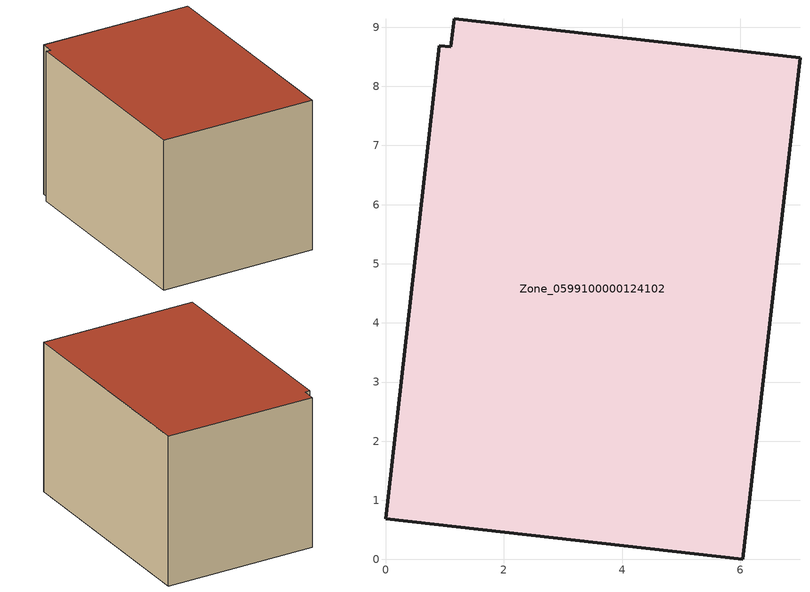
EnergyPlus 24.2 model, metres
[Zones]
Zone_0599100000124102
 floor ground (C_G): 7.01,8.48 6.04,0 0,0.69 0.91,8.69 1.1,8.67 1.16,9.15 z2.08
 wall outside (C_F): 0.91,8.69 0,0.69 6.04,0 7.01,8.48 1.16,9.15 1.1,8.67 0.91,8.69 z2.08:7.98
 roof outside (C_R): 6.04,0 7.01,8.48 1.16,9.15 1.1,8.67 0.91,8.69 0,0.69 z7.98
[BUILDING]
Pand.0599100000124102: North Axis=0; Terrain=City; Loads Convergence Tolerance Value=0.04; Temperature Convergence Tolerance Value=0.4; Solar Distribution=FullExterior; Maximum Number of Warmup Days=25; Minimum Number of Warmup Days=1
[Site:Location]
Rotterdam.The.Hague.AP_ZH_NLD Design_Conditions: Latitude=51.96; Longitude=4.45; Time Zone=1; Elevation=-4.5
[SITE:GROUNDTEMPERATURE:BUILDINGSURFACE]
18, 18, 18, 18, 18, 18, 18, 18, 18, 18, 18, 18
[MATERIAL] Thermal Absorptance=0.9; Solar Absorptance=0.7; Visible Absorptance=0.7
Name | Roughness | Thickness | Conductivity | Density | Specific Heat
G.TC.1946-1964 | MediumSmooth | 0.15 | 1 | 540 | 1210
F.TC.1946-1964 | Rough | 0.3 | 0.857143 | 1920 | 840
R.TC.1946-1964 | MediumRough | 0.2 | 0.235294 | 1500 | 1000
[CONSTRUCTION]
C_G: G.TC.1946-1964
C_F: F.TC.1946-1964
C_R: R.TC.1946-1964
[ZONE]
Zone_0599100000124102: Type=1; Multiplier=1; Ceiling Height=Autocalculate; Volume=Autocalculate; Floor Area=autocalculate; Part of Total Floor Area=Yes
[ZONEINFILTRATION:DESIGNFLOWRATE]
Infil_Zone_0599100000124102: Zone or ZoneList or Space or SpaceList=Zone_0599100000124102; Schedule=AlwaysOn; Design Flow Rate Calculation Method=Flow/Area; Flow Rate per Floor Area=0.003; Constant Term Coefficient=1; Temperature Term Coefficient=0; Velocity Term Coefficient=0; Velocity Squared Term Coefficient=0
[HVACTEMPLATE:ZONE:IDEALLOADSAIRSYSTEM]
Zone_0599100000124102: Maximum Heating Supply Air Temperature=50; Minimum Cooling Supply Air Temperature=13; Maximum Heating Supply Air Humidity Ratio=0.0156; Minimum Cooling Supply Air Humidity Ratio=0.0077; Heating Limit=NoLimit; Cooling Limit=NoLimit; Dehumidification Control Type=ConstantSensibleHeatRatio; Cooling Sensible Heat Ratio=0.7; Dehumidification Setpoint=60; Humidification Control Type=None; Humidification Setpoint=30; Outdoor Air Method=None; Outdoor Air Flow Rate per Person=0.00944; Outdoor Air Flow Rate per Zone Floor Area=0; Outdoor Air Flow Rate per Zone=0; Demand Controlled Ventilation Type=None; Outdoor Air Economizer Type=NoEconomizer; Heat Recovery Type=None; Sensible Heat Recovery Effectiveness=0.7; Latent Heat Recovery Effectiveness=0.65
[ZONECONTROL:THERMOSTAT]
ThermostatControl_Zone_0599100000124102: Zone or ZoneList=Zone_0599100000124102; Control Type Schedule=DualSetpointControlType; Control 1=Thermostat_Zone_0599100000124102; Temperature Difference Between Cutout And Setpoint=0
[THERMOSTATSETPOINT:DUALSETPOINT]
Thermostat_Zone_0599100000124102: Heating Setpoint Temperature Schedule=HeatingSetpoint_Zone_0599100000124102; Cooling Setpoint Temperature Schedule=CoolingSetpoint_Zone_0599100000124102
[SCHEDULE:COMPACT]
HeatingSetpoint_Zone_0599100000124102: Through: 12/31, For: AllDays, Until: 24:00, 21
CoolingSetpoint_Zone_0599100000124102: Through: 12/31, For: AllDays, Until: 24:00, 24
DualSetpointControlType: Through: 12/31, For: AllDays, Until: 24:00, 4
AlwaysOn: Through: 12/31, For: AllDays, Until: 24:00, 1
